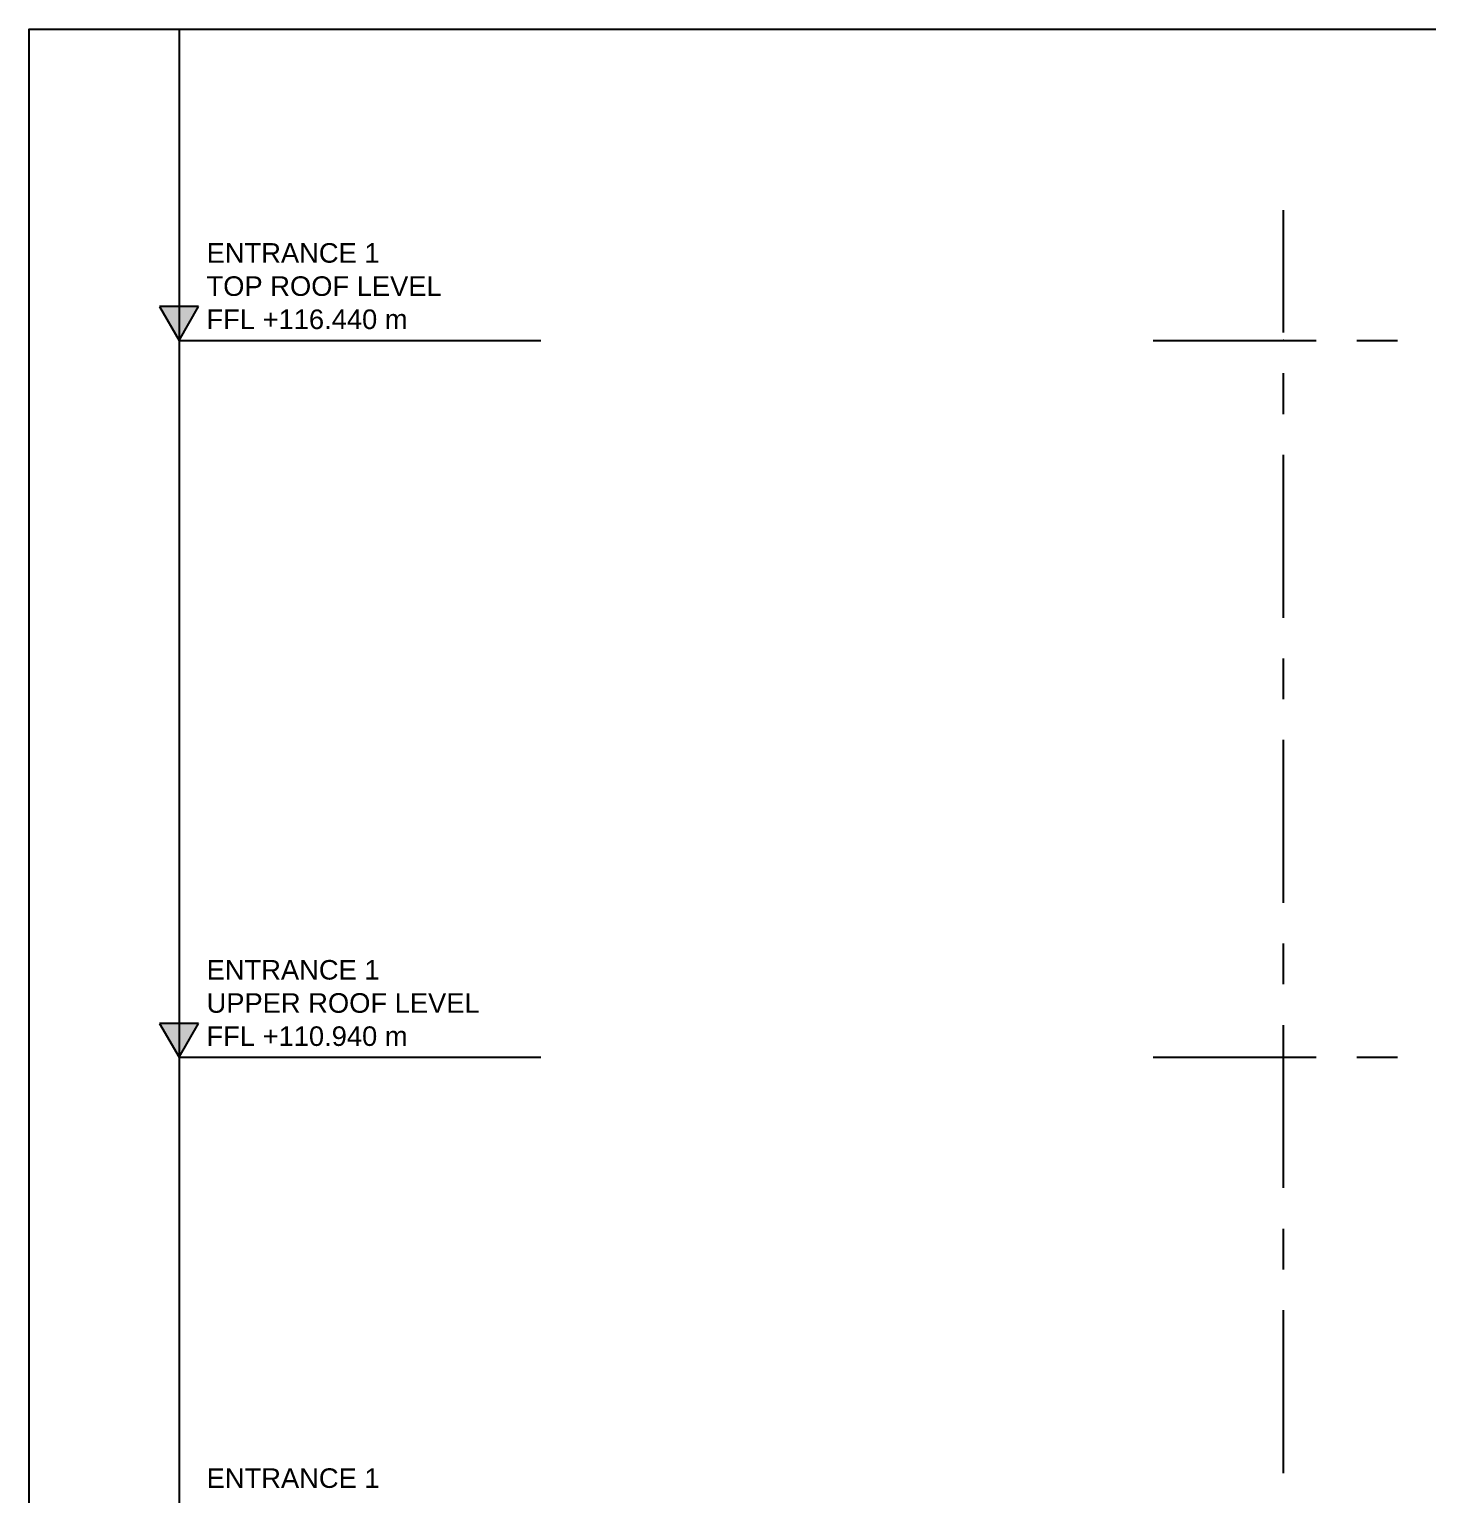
# Model space of a CAD drawing. Header units: millimetres. Extents: x 2519235 to 7246330, y 25937 to 201821.
# Drawn here: x 3114860 to 3125590, y 107584 to 118827 of the extents above; entities that cross this region are included whole.
import ezdxf
from ezdxf.enums import TextEntityAlignment as Align
from ezdxf.xclip import XClip

# ---------------------------------------------------------------- set-up
doc = ezdxf.new("R2010")
doc.units = ezdxf.units.MM
doc.header["$XCLIPFRAME"] = 0
doc.linetypes.add('TA_GL_005.00000', pattern=[13.75, 5, -1.25, 1.25, -1.25, 5])
for name, color, linetype in [('000 - 0_SYM_DWG_GRID-BUBBLE_MAIN_COLOR_1', 7, 'Continuous'), ('000 - 0_SYM_DWG_GRIDLINE_MAIN_COLOR_1', 7, 'Continuous'), ('000 - 0_SYM_DWG_GRIDLINE_MAIN_COLOR_251', 7, 'Continuous'), ('000 - 0_SYM_DWG_LEVEL_MAIN_COLOR_2', 7, 'Continuous'), ('000 - 0_SYM_DWG_LEVEL_TEXT', 7, 'Continuous')]:
    doc.layers.add(name, color=color, linetype=linetype)
doc.styles.add('Arial', font='arial.ttf', dxfattribs={"height": 300})
doc.styles.add('Arial_1', font='arial.ttf', dxfattribs={"height": 250})
doc.styles.add('TA', font='', dxfattribs={"height": 4.5})
doc.styles.get('TA').set_extended_font_data('Cordia New')

# ---------------------------------------------------------------- blocks, each defined once
blk = doc.blocks.new('*U967')
at = {"layer": '000 - 0_SYM_DWG_LEVEL_MAIN_COLOR_2'}
blk.add_hatch(color=7, dxfattribs=at).paths.add_polyline_path([(-532.51, 5.18), (-535.5, 0), (-538.49, 5.18)])
at = {"layer": '000 - 0_SYM_DWG_GRIDLINE_MAIN_COLOR_251', "color": 7}
blk.add_lwpolyline([(-535.5, 0), (-489, 0), (-484.5, 0), (-480, 0)], dxfattribs=at)
at = {"layer": '000 - 0_SYM_DWG_LEVEL_MAIN_COLOR_2', "color": 7, "lineweight": 25}
for p, q in [((-532.51, 5.18), (-538.49, 5.18)), ((-538.49, 5.18), (-535.5, 0)), ((-535.5, 0), (-532.51, 5.18))]:
    blk.add_line(p, q, dxfattribs=at)
at = {"layer": '000 - 0_SYM_DWG_LEVEL_TEXT', "color": 7, "style": 'Arial_1'}
for tag, p in [('LV_NAME_1', (-531.28, 11.92)), ('LV_NAME_2', (-531.29, 6.83)), ('LV_NAME_3', (-531.3, 1.74))]:
    blk.add_attdef(tag, p, '', height=3, dxfattribs=at)
blk = doc.blocks.new('*U966')
at = {"layer": '000 - 0_SYM_DWG_LEVEL_MAIN_COLOR_2'}
blk.add_hatch(color=7, dxfattribs=at).paths.add_polyline_path([(-532.51, 5.18), (-535.5, 0), (-538.49, 5.18)])
at = {"layer": '000 - 0_SYM_DWG_GRIDLINE_MAIN_COLOR_251', "color": 7}
blk.add_lwpolyline([(-535.5, 0), (-489, 0), (-484.5, 0), (-480, 0)], dxfattribs=at)
at = {"layer": '000 - 0_SYM_DWG_LEVEL_MAIN_COLOR_2', "color": 7, "lineweight": 25}
for p, q in [((-532.51, 5.18), (-538.49, 5.18)), ((-538.49, 5.18), (-535.5, 0)), ((-535.5, 0), (-532.51, 5.18))]:
    blk.add_line(p, q, dxfattribs=at)
at = {"layer": '000 - 0_SYM_DWG_LEVEL_TEXT', "color": 7, "style": 'Arial_1'}
for tag, p in [('LV_NAME_1', (-531.28, 11.92)), ('LV_NAME_2', (-531.29, 6.83)), ('LV_NAME_3', (-531.3, 1.74))]:
    blk.add_attdef(tag, p, '', height=3, dxfattribs=at)
blk = doc.blocks.new('*U971')
at = {"layer": '000 - 0_SYM_DWG_GRIDLINE_MAIN_COLOR_1', "color": 7}
blk.add_line((37.25, 0), (32.25, 0), dxfattribs=at)
blk.add_circle((42.25, 0), 5, dxfattribs=at)
at = {"layer": '000 - 0_SYM_DWG_GRIDLINE_MAIN_COLOR_251', "color": 7, "linetype": 'ByBlock', "ltscale": 5}
blk.add_line((20, 0), (-348.8, 0), dxfattribs=at)
at = {"layer": '000 - 0_SYM_DWG_GRIDLINE_MAIN_COLOR_251', "color": 7}
for p in [(-328.8, 0), (0, 0)]:
    blk.add_point(p, dxfattribs=at)
at = {"color": 7, "style": 'TA', "flags": 1}
blk.add_attdef('LOCATION', (6, -6), '', height=4.5, rotation=270, dxfattribs=at)
at = {"layer": '000 - 0_SYM_DWG_GRID-BUBBLE_MAIN_COLOR_1', "color": 7, "style": 'Arial'}
blk.add_attdef('GRID-HEAD', text='', height=4, rotation=90, dxfattribs=at).set_placement((42.25, 0), align=Align.MIDDLE_CENTER)
blk = doc.blocks.new('*U996')
at = {"layer": '000 - 0_SYM_DWG_GRIDLINE_MAIN_COLOR_251', "color": 7, "linetype": 'ByBlock', "ltscale": 5}
blk.add_line((20, 0), (-878, 0), dxfattribs=at)
at = {"layer": '000 - 0_SYM_DWG_GRIDLINE_MAIN_COLOR_251', "color": 7}
blk.add_point((0, 0), dxfattribs=at)
at = {"color": 7, "style": 'TA', "flags": 1}
blk.add_attdef('LOCATION', (6, -6), '', height=4.5, rotation=270, dxfattribs=at)
blk = doc.blocks.new('W-1-PP17-ENT1_REV02_20260415-163734_PP17_ENT1_ELE3_DIMS')
at = {"color": 7, "xscale": 50, "yscale": 50, "zscale": 50}
for name, p, values in [('*U966', (0, 116440), {'LV_NAME_1': 'ENTRANCE 1', 'LV_NAME_2': 'TOP ROOF LEVEL', 'LV_NAME_3': 'FFL +116.440 m'}), ('*U967', (0, 110940), {'LV_NAME_1': 'ENTRANCE 1', 'LV_NAME_2': 'UPPER ROOF LEVEL', 'LV_NAME_3': 'FFL +110.940 m'})]:
    blk.add_blockref(name, p, dxfattribs=at).add_auto_attribs(values)
at = {"color": 7}
ref = blk.add_blockref('*U967', (0, 107040), dxfattribs=dict(at, xscale=50, yscale=50, zscale=50))
ref.add_attrib('LV_NAME_1', 'ENTRANCE 1', (-26563.8, 107636.2), dxfattribs={"layer": '000 - 0_SYM_DWG_LEVEL_TEXT', "color": 7, "height": 150, "style": 'Arial_1'})
at = {"layer": '000 - 0_SYM_DWG_GRIDLINE_MAIN_COLOR_251', "color": 7, "linetype": 'TA_GL_005.00000', "xscale": 50, "yscale": 50, "zscale": 50, "rotation": 270}
blk.add_blockref('*U971', (-18300, 100000), dxfattribs=at).add_auto_attribs({'GRID-HEAD': '1-1'})
at = {"layer": '000 - 0_SYM_DWG_GRIDLINE_MAIN_COLOR_251', "color": 7, "linetype": 'TA_GL_005.00000', "xscale": 50, "yscale": 50, "zscale": 50, "rotation": 180}
for p in [(-18300, 116440), (-18300, 110940)]:
    blk.add_blockref('*U996', p, dxfattribs=at)
blk = doc.blocks.new('A$Cb853d02f')
at = {"layer": 'Defpoints', "color": 7}
blk.add_line((22.99, 444), (22.99, 0), dxfattribs=at)
blk.add_lwpolyline([(773.84, 0), (0, 0), (0, 444), (773.84, 444)], close=True, dxfattribs=at)

msp = doc.modelspace()

# ---------------------------------------------------------------- block references
at = {"color": 7, "xscale": 50, "yscale": 50, "zscale": 50}
msp.add_blockref('A$Cb853d02f', (3114860, 96626.65), dxfattribs=at)
at = {"color": 7}
ref = msp.add_blockref('W-1-PP17-ENT1_REV02_20260415-163734_PP17_ENT1_ELE3_DIMS', (3142784.512, 0), dxfattribs=at)
XClip(ref).set_block_clipping_path([(-30746.20774421, 96626.6495575322), (8009.3387503899, 118826.648907504)])

doc.saveas('drawing.dxf')
